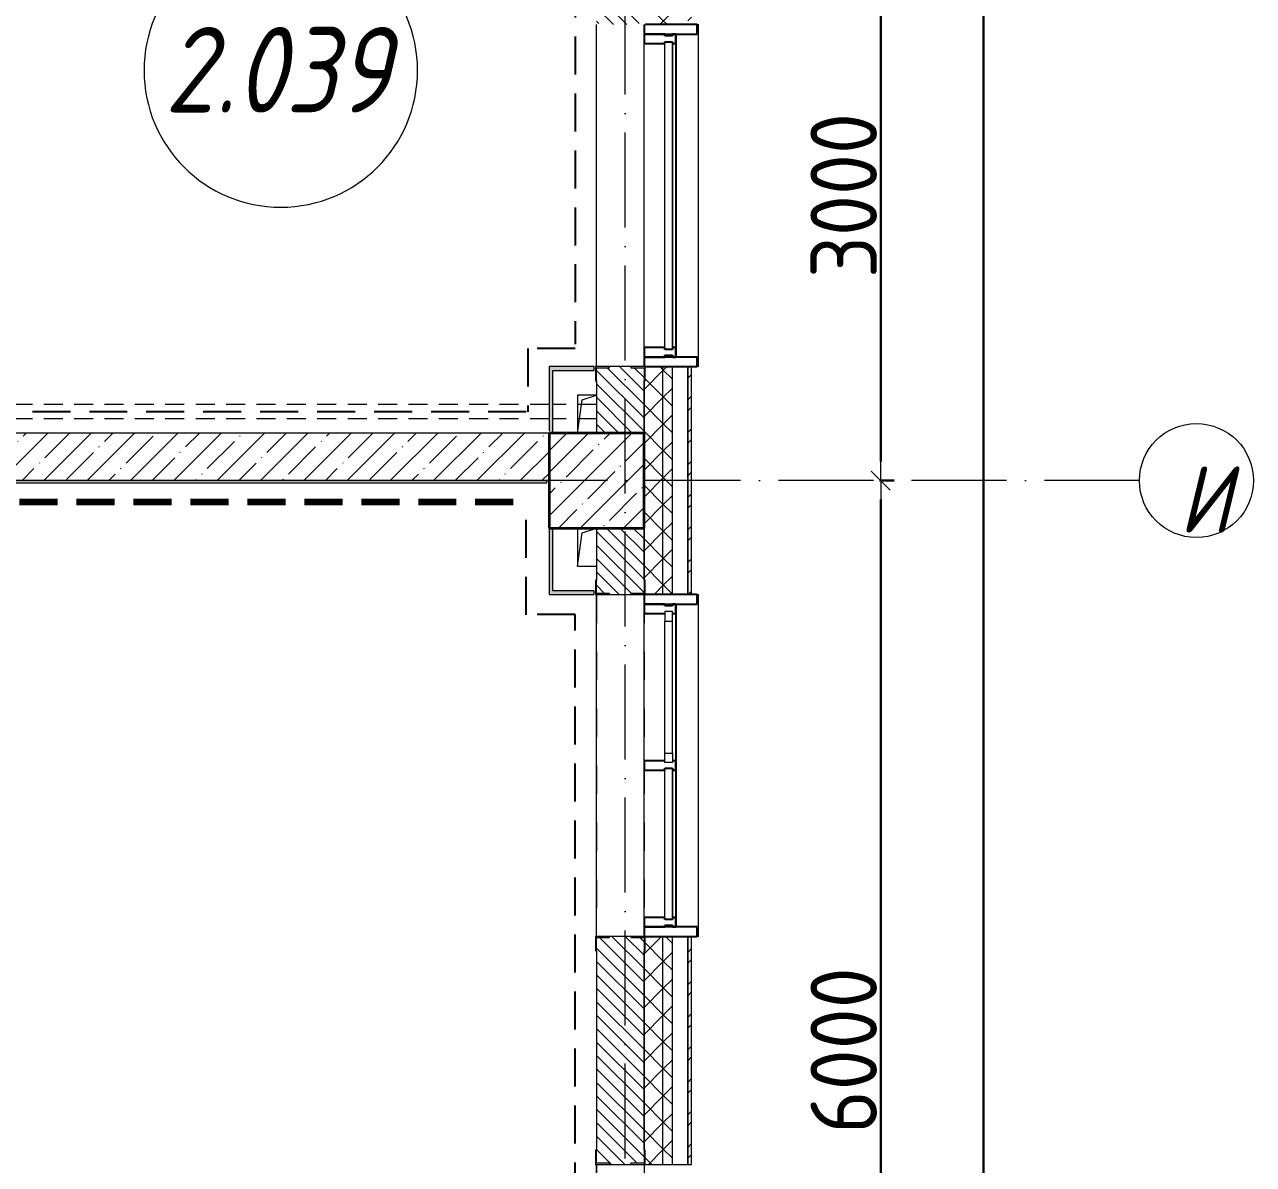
# Model space of a CAD drawing. Header units: millimetres. Extents: x -213536 to 1564669, y 70501 to 942238.
# Drawn here: x -110278 to -103809, y 122533 to 128533 of the extents above; entities that cross this region are included whole.
import ezdxf

# ---------------------------------------------------------------- set-up
doc = ezdxf.new("R2010")
doc.units = ezdxf.units.MM
for name, pattern in [('01 Штриховая _2 мм_', [300, 200, -100]), ('200_ШТРИХ_ш1п0_6_', [160, 100, -60]), ('50_200_ШТРИХ_1Т_ш5_п1_п1_', [700, 500, -100, 0, -100]), ('Штрих короткий', [300, 150, -150]), ('Штриховая _2 мм - 1 мм_', [300, 200, -100])]:
    doc.linetypes.add(name, pattern=pattern)
for name, color, linetype, lineweight in [('0-1', 7, 'Continuous', 5), ('0-2', 7, 'Continuous', 9), ('Импосты витража', 7, 'Continuous', 9), ('Импосты витража-1', 7, 'Continuous', 25), ('Каркас_Импост', 7, 'Continuous', 13), ('Каркас_Импост-1', 7, 'Continuous', 9), ('Линии-1', 7, '200_ШТРИХ_ш1п0_6_', 9), ('Марки помещений', 7, 'Continuous', 9), ('Несущие колонны', 7, 'Continuous', 9), ('Несущие колонны-1', 7, 'Continuous', 35), ('Обобщенные модели', 7, 'Continuous', 9), ('Общие ребра', 7, 'Continuous', 9), ('Окна', 7, 'Continuous', 9), ('Оси', 7, 'Continuous', 9), ('Оси-1', 7, 'Continuous', 20), ('Оси-2', 7, '50_200_ШТРИХ_1Т_ш5_п1_п1_', 9), ('Остекление-1', 7, 'Continuous', 9), ('Перемычка-1', 7, 'Штрих короткий', 9), ('Размеры', 7, 'Continuous', 15), ('Стены', 7, 'Continuous', 9), ('Стены-1', 7, 'Continuous', 13), ('Штриховка разреза-1', 7, 'Continuous', 9)]:
    doc.layers.add(name, color=color, linetype=linetype, lineweight=lineweight)
for name, color, linetype, lineweight, true_color in [('СТ-1_1', 7, 'Штриховая _2 мм - 1 мм_', 90, 0x888888), ('СТ-1_13', 7, '01 Штриховая _2 мм_', 90, 0xd5d3c7), ('Штриховка разреза-3', 7, 'Continuous', 9, 0x0080ff)]:
    doc.layers.add(name, color=color, linetype=linetype, lineweight=lineweight, true_color=true_color)
doc.layers.get('0-2').off()
doc.styles.add('ISOCPEUR_I_1', font='isocpeui.ttf', dxfattribs={"width": 0.85, "height": 2.5})
doc.styles.add('ISOCPEUR_I_2', font='isocpeui.ttf', dxfattribs={"width": 0.85, "height": 2.3})
doc.styles.add('СПДС', font='isocpeur.ttf', dxfattribs={"width": 0.9})
doc.dimstyles.new('Размера А3', dxfattribs={"dimtxt": 200, "dimasz": 100, "dimexe": 70, "dimexo": 100, "dimgap": 20, "dimtad": 1, "dimdec": 0, "dimrnd": 10, "dimzin": 0, "dimdsep": 46, "dimtxsty": 'СПДС', "dimblk": 'ARROWHEAD_6', "dimcen": 1, "dimclrd": 256, "dimclre": 256, "dimclrt": 256, "dimazin": 0, "dimtfac": 1, "dimtdec": 0, "dimtmove": 2, "dimatfit": 3, "dimfxl": 1, "dimtolj": 1, "dimtzin": 0, "dimarcsym": 0})
pattern_1 = [(135, (0, 0), (-35.35534, -35.35534), [])]
pattern_2 = [(45, (0, 0), (-70.71068, 70.71068), []), (135, (0, 0), (-70.71068, -70.71068), [])]

# ---------------------------------------------------------------- blocks, each defined once
blk = doc.blocks.new('BSC_Колонна _Прямоугольная - 500х500-V23-АИ2_02_План отделки стен 2-го этажа _Часть 2_')
at = {"layer": 'Несущие колонны'}
h = blk.add_hatch(dxfattribs=at)
h.set_pattern_fill('FP_31', color=256, style=0, pattern_type=2)
h.set_pattern_definition([(45, (-103350, -18150), (-114.04925, 114.04925), []), (45, (-103235.95, -18150), (-114.04925, 114.04925), [201.613, -40.323, 3.353, -36.97])])
h.paths.add_polyline_path([(-250, -250), (250, -250), (250, 250), (-250, 250), (-250, -100.4)], flags=0)
at = {"layer": 'Несущие колонны-1'}
for p, q in [((250, 250), (-250, 250)), ((-250, 250), (-250, -250)), ((250, -250), (250, 250)), ((-250, -250), (250, -250))]:
    blk.add_line(p, q, dxfattribs=at)
blk = doc.blocks.new('Проем_Дверь_Прямоугольный - 1800х2700h_оконные проемы-25805030-АИ2_02_План отделки стен 2-го этажа _Часть 2_')
at = {"layer": 'Перемычка-1'}
for p, q in [((900, 125), (-900, 125)), ((900, -125), (-900, -125))]:
    blk.add_line(p, q, dxfattribs=at)
blk = doc.blocks.new('PNS_Панель прямоугольная2 - Нр_Стекло - 40мм-26243474-АИ2_02_План отделки стен 2-го этажа _Часть 2_')
at = {"layer": 'Каркас_Импост'}
for p, q in [((-397.5, 0), (-397.5, 40)), ((-397.5, 40), (-347.5, 40)), ((-347.5, 40), (-347.5, 0)), ((397.5, 40), (347.5, 40)), ((347.5, 40), (347.5, 0)), ((397.5, 0), (397.5, 40)), ((-347.5, 0), (-397.5, 0)), ((347.5, 0), (397.5, 0))]:
    blk.add_line(p, q, dxfattribs=at)
at = {"layer": 'Каркас_Импост-1'}
for p, q in [((-347.5, 40), (347.5, 40)), ((-347.5, 0), (347.5, 0))]:
    blk.add_line(p, q, dxfattribs=at)
blk = doc.blocks.new('Прямоугольный импост - Импост структурный с накладкой - 150мм-25647633-АИ2_02_План отделки стен 2-го этажа _Часть 2_')
at = {"layer": 'Импосты витража-1'}
for p, q in [((-25, 0), (-25, 17)), ((-25, 17), (25, 17)), ((-15, 0), (-25, 0)), ((-15, -40), (-15, 0)), ((25, 17), (25, 0)), ((-25, -150), (-25, -40)), ((-25, -40), (-15, -40)), ((25, -40), (25, -150)), ((25, -150), (-25, -150))]:
    blk.add_line(p, q, dxfattribs=at)
blk = doc.blocks.new('Прямоугольный импост - Импост структурный с накладкой - 150мм-25647642-АИ2_02_План отделки стен 2-го этажа _Часть 2_')
at = {"layer": 'Импосты витража'}
for p, q in [((42475, -100), (43250, -100)), ((42475, -267), (43250, -267))]:
    blk.add_line(p, q, dxfattribs=at)
blk = doc.blocks.new('Прямоугольный импост - Импост структурный с накладкой - 150мм-V150-АИ2_02_План отделки стен 2-го этажа _Часть 2_')
at = {"layer": 'Импосты витража-1'}
for p, q in [((-25, 0), (-25, 17)), ((-25, 17), (25, 17)), ((25, 0), (15, 0)), ((15, 0), (15, -40)), ((25, 17), (25, 0)), ((-25, -150), (-25, -40)), ((15, -40), (25, -40)), ((25, -40), (25, -150)), ((25, -150), (-25, -150))]:
    blk.add_line(p, q, dxfattribs=at)
blk = doc.blocks.new('PNS_Панель прямоугольная1 - Нр_Стекло - 40мм-25259299-АИ2_02_План отделки стен 2-го этажа _Часть 2_')
at = {"layer": 'Остекление-1'}
for p, q in [((-387.5, 40), (387.5, 40)), ((-397.5, 0), (397.5, 0)), ((387.5, 0), (-387.5, 0))]:
    blk.add_line(p, q, dxfattribs=at)
blk = doc.blocks.new('Прямоугольный импост - Импост структурный с накладкой - 150мм-25647644-АИ2_02_План отделки стен 2-го этажа _Часть 2_')
at = {"layer": 'Импосты витража-1'}
for p, q in [((-25, 0), (-25, 17)), ((-25, 17), (25, 17)), ((-15, 0), (-25, 0)), ((-15, -40), (-15, 0)), ((25, 0), (15, 0)), ((15, 0), (15, -40)), ((25, 17), (25, 0)), ((-25, -150), (-25, -40)), ((-25, -40), (-15, -40)), ((15, -40), (25, -40)), ((25, -40), (25, -150)), ((25, -150), (-25, -150))]:
    blk.add_line(p, q, dxfattribs=at)
blk = doc.blocks.new('PNS_Панель прямоугольная1 - Нр_Стекло - 40мм-25293744-АИ2_02_План отделки стен 2-го этажа _Часть 2_')
at = {"layer": 'Остекление-1'}
for p, q in [((-800, 40), (800, 40)), ((-810, 0), (810, 0)), ((800, 0), (-800, 0))]:
    blk.add_line(p, q, dxfattribs=at)
blk = doc.blocks.new('Прямоугольный импост - Импост структурный с накладкой - 150мм-25651488-АИ2_02_План отделки стен 2-го этажа _Часть 2_')
at = {"layer": 'Импосты витража'}
for p, q in [((44650, -100), (46250, -100)), ((44650, -267), (46250, -267))]:
    blk.add_line(p, q, dxfattribs=at)
blk = doc.blocks.new('Прямоугольный импост - Импост структурный с накладкой - 150мм-25651501-АИ2_02_План отделки стен 2-го этажа _Часть 2_')
at = {"layer": 'Импосты витража-1'}
for p, q in [((-25, 0), (-25, 17)), ((-25, 17), (25, 17)), ((-15, 0), (-25, 0)), ((-15, -40), (-15, 0)), ((25, 0), (15, 0)), ((15, 0), (15, -40)), ((25, 17), (25, 0)), ((-25, -150), (-25, -40)), ((-25, -40), (-15, -40)), ((15, -40), (25, -40)), ((25, -40), (25, -150)), ((25, -150), (-25, -150))]:
    blk.add_line(p, q, dxfattribs=at)
blk = doc.blocks.new('Прямоугольный импост - Откос НВФ_50х280 мм-25995271-АИ2_02_План отделки стен 2-го этажа _Часть 2_')
at = {"layer": 'Импосты витража-1'}
for p, q in [((-50, 130), (0, 130)), ((-50, -150), (-50, 130)), ((0, 130), (0, -144)), ((0, -150), (-50, -150))]:
    blk.add_line(p, q, dxfattribs=at)
blk = doc.blocks.new('Прямоугольный импост - Откос НВФ_50х280 мм-25995273-АИ2_02_План отделки стен 2-го этажа _Часть 2_')
at = {"layer": 'Импосты витража-1'}
for p, q in [((0, 130), (-50, 130)), ((-50, 130), (-50, -150)), ((0, -144), (0, 130)), ((-50, -150), (0, -150))]:
    blk.add_line(p, q, dxfattribs=at)
blk = doc.blocks.new('Прямоугольный импост - Откос НВФ_50х280 мм-25993834-АИ2_02_План отделки стен 2-го этажа _Часть 2_')
at = {"layer": 'Импосты витража-1'}
for p, q in [((-50, 130), (0, 130)), ((-50, -150), (-50, 130)), ((0, 130), (0, -144)), ((0, -150), (-50, -150))]:
    blk.add_line(p, q, dxfattribs=at)
blk = doc.blocks.new('Прямоугольный импост - Откос НВФ_50х280 мм-25993838-АИ2_02_План отделки стен 2-го этажа _Часть 2_')
at = {"layer": 'Импосты витража-1'}
for p, q in [((0, 130), (-50, 130)), ((-50, 130), (-50, -150)), ((0, -144), (0, 130)), ((-50, -150), (0, -150))]:
    blk.add_line(p, q, dxfattribs=at)
blk = doc.blocks.new('Фахверк_СКБ_Уголок - 250_2700-27497298-АИ2_02_План отделки стен 2-го этажа _Часть 2_')
at = {"layer": 'Обобщенные модели'}
for p, q in [((200, 181), (125, 181)), ((125, 181), (125, 106)), ((131, 106), (131, 175)), ((131, 175), (200, 175)), ((200, 175), (200, 181)), ((125, 106), (131, 106)), ((131, -6), (125, -6)), ((125, -6), (125, -81)), ((131, -75), (131, -6)), ((125, -81), (200, -81)), ((200, -75), (131, -75)), ((200, -81), (200, -75))]:
    blk.add_line(p, q, dxfattribs=at)
blk = doc.blocks.new('AR_Отверстие прямоугольное _в плите_ - AR_Отверстие прямоугольное _в плите_-V207-АИ2_02_План отделки стен 2-го этажа _Часть 2_')
at = {"layer": 'Обобщенные модели'}
for p, q in [((-50, 100), (-50, -100)), ((-50, -100), (-25, 75)), ((-25, 75), (50, 100)), ((-50, -100), (50, -100))]:
    blk.add_line(p, q, dxfattribs=at)
blk = doc.blocks.new('AR_Отверстие прямоугольное _в плите_ - AR_Отверстие прямоугольное _в плите_-V210-АИ2_02_План отделки стен 2-го этажа _Часть 2_')
at = {"layer": 'Обобщенные модели'}
for p, q in [((50, 100), (-50, 100)), ((-50, 100), (-50, -100)), ((-50, -100), (-25, 75)), ((-25, 75), (50, 100))]:
    blk.add_line(p, q, dxfattribs=at)
blk = doc.blocks.new('Отлив_СКБ - Отлив витража_120_НВФ-31885687-АИ2_02_План отделки стен 2-го этажа _Часть 2_')
at = {"layer": 'Окна'}
for p, q in [((1750, -2), (50, -2)), ((0, -120), (0, -113)), ((0, -120), (1800, -120)), ((1800, -113), (1800, -120))]:
    blk.add_line(p, q, dxfattribs=at)
blk = doc.blocks.new('0125-Р-ОО-Ш2-АР-о_23_10_2024_rvt-1-АИ2_02_План отделки стен 2-го этажа _Часть 2_')
at = {"layer": 'Штриховка разреза-1'}
h = blk.add_hatch(dxfattribs=at)
h.set_pattern_fill('FP_81', color=256, style=0, pattern_type=2)
h.set_pattern_definition(pattern_2)
h.paths.add_polyline_path([(103700, -200), (103700, 750), (103606, 750), (103606, 675), (103600, 675), (103600, -200)], flags=0)
h.paths.add_polyline_path([(103700, 2550), (103700, 3750), (103606, 3750), (103606, 3675), (103600, 3675), (103600, 2625), (103606, 2625), (103606, 2550)], flags=0)
h.paths.add_polyline_path([(103700, 5550), (103700, 6750), (103606, 6750), (103606, 6675), (103600, 6675), (103600, 5625), (103606, 5625), (103606, 5550)], flags=0)
h.paths.add_polyline_path([(103606, 8550), (103700, 8550), (103700, 9750), (103606, 9750), (103606, 9675), (103600, 9675), (103600.1, 8625), (103606, 8625), (103606, 8556)], flags=0)
h.paths.add_polyline_path([(103606, 11550), (103700, 11550), (103700, 12750), (103606, 12750), (103606, 12675), (103600, 12675), (103600, 11625), (103606, 11625), (103606, 11556)], flags=0)
h.paths.add_polyline_path([(103700, 14550), (103700, 15750), (103606, 15750), (103606, 15675), (103600, 15675), (103600, 14625), (103606, 14625), (103606, 14550)], flags=0)
h.paths.add_polyline_path([(103700, 17550), (103700, 18750), (103606, 18750), (103606, 18675), (103600, 18675), (103600.1, 17625), (103606, 17625), (103606, 17550)], flags=0)
h.paths.add_polyline_path([(103700, 20550), (103700, 21750), (103606, 21750), (103606, 21675), (103600, 21675), (103600, 20625), (103606, 20625), (103606, 20550)], flags=0)
h.paths.add_polyline_path([(103700, 26550), (103700, 27750), (103606, 27750), (103606, 27675), (103600, 27675), (103600, 26625), (103606, 26625), (103606, 26550)], flags=0)
h.paths.add_polyline_path([(103700, 29550), (103700, 30750), (103606, 30750), (103606, 30675), (103600, 30675), (103600.1, 29625), (103606, 29625), (103606, 29550)], flags=0)
h.paths.add_polyline_path([(103700, 32550), (103700, 33750), (103606, 33750), (103606, 33675), (103600, 33675), (103600.1, 32625), (103606, 32625), (103606, 32550)], flags=0)
h.paths.add_polyline_path([(103700, 35550), (103700, 36750), (103606, 36750), (103606, 36675), (103600, 36675), (103600, 35625), (103606, 35625), (103606, 35550)], flags=0)
h.paths.add_polyline_path([(103606, 38550), (103700, 38550), (103700, 39750), (103606, 39750), (103606, 39675), (103600, 39675), (103600, 38625), (103606, 38625), (103606, 38556)], flags=0)
h.paths.add_polyline_path([(103700, 41550), (103700, 42750), (103606, 42750), (103606, 42675), (103600, 42675), (103600, 41625), (103606, 41625), (103606, 41550)], flags=0)
h.paths.add_polyline_path([(103700, 47550), (103700, 48615), (103600, 48615), (103600, 47625), (103606, 47625), (103606, 47550)], flags=0)
h = blk.add_hatch(dxfattribs=at)
h.set_pattern_fill('FP_81', color=256, style=0, pattern_type=2)
h.set_pattern_definition(pattern_2)
h.paths.add_polyline_path([(103700, -250), (103750, -250), (103750, 750), (103700, 750), (103700, -200)], flags=0)
h.paths.add_polyline_path([(103700, 2550), (103750, 2550), (103750, 3750), (103700, 3750), (103700, 3265)], flags=0)
h.paths.add_polyline_path([(103700, 5550), (103750, 5550), (103750, 6750), (103700, 6750), (103700, 6037.1)], flags=0)
h.paths.add_polyline_path([(103700, 8550), (103750, 8550), (103750, 9750), (103700, 9750), (103700, 8809.2)], flags=0)
h.paths.add_polyline_path([(103700, 11550), (103750, 11550), (103750, 12750), (103700, 12750), (103700, 11581.4)], flags=0)
h.paths.add_polyline_path([(103750, 14550), (103750, 15750), (103700, 15750), (103700, 14550)], flags=0)
h.paths.add_polyline_path([(103750, 17550), (103750, 18750), (103700, 18750), (103700, 17550)], flags=0)
h.paths.add_polyline_path([(103700, 20550), (103750, 20550), (103750, 21750), (103700, 21750), (103700, 20821.8)], flags=0)
h.paths.add_polyline_path([(103750, 26550), (103750, 27750), (103700, 27750), (103700, 26550)], flags=0)
h.paths.add_polyline_path([(103700, 29550), (103750, 29550), (103750, 30750), (103700, 30750), (103700, 30062.2)], flags=0)
h.paths.add_polyline_path([(103700, 32550), (103750, 32550), (103750, 33750), (103700, 33750), (103700, 32834.3)], flags=0)
h.paths.add_polyline_path([(103700, 35550), (103750, 35550), (103750, 36750), (103700, 36750), (103700, 35606.4)], flags=0)
h.paths.add_polyline_path([(103700, 38550), (103750, 38550), (103750, 39750), (103700, 39750), (103700, 39302.5)], flags=0)
h.paths.add_polyline_path([(103700, 41550), (103750, 41550), (103750, 42750), (103700, 42750), (103700, 42074.7)], flags=0)
h.paths.add_polyline_path([(103750, 47550), (103750, 48615), (103700, 48615), (103700, 47550)], flags=0)
h = blk.add_hatch(dxfattribs=at)
h.set_pattern_fill('FP_80', color=256, style=0, pattern_type=2)
h.set_pattern_definition([(45, (0, 0), (-85.53659, 85.53659), []), (45, (57.02, 0), (-85.53659, 85.53659), [])])
h.paths.add_polyline_path([(103830, -350), (103850, -350), (103850, 750), (103830, 750), (103830, -330)], flags=0)
h.paths.add_polyline_path([(103850, 2550), (103850, 3750), (103830, 3750), (103830, 2550)], flags=0)
h.paths.add_polyline_path([(103830, 5550), (103850, 5550), (103850, 6750), (103830, 6750), (103830, 6037.1)], flags=0)
h.paths.add_polyline_path([(103850, 8550), (103850, 9750), (103830, 9750), (103830, 8550)], flags=0)
h.paths.add_polyline_path([(103850, 11550), (103850, 12750), (103830, 12750), (103830, 11550)], flags=0)
h.paths.add_polyline_path([(103850, 14550), (103850, 15750), (103830, 15750), (103830, 14550)], flags=0)
h.paths.add_polyline_path([(103830, 17550), (103850, 17550), (103850, 18750), (103830, 18750), (103830, 18049.6)], flags=0)
h.paths.add_polyline_path([(103850, 20550), (103850, 21750), (103830, 21750), (103830, 20550)], flags=0)
h.paths.add_polyline_path([(103850, 26550), (103850, 27750), (103830, 27750), (103830, 26550)], flags=0)
h.paths.add_polyline_path([(103850, 29550), (103850, 30750), (103830, 30750), (103830, 29550)], flags=0)
h.paths.add_polyline_path([(103850, 32550), (103850, 33750), (103830, 33750), (103830, 32550)], flags=0)
h.paths.add_polyline_path([(103850, 35550), (103850, 36750), (103830, 36750), (103830, 35550)], flags=0)
h.paths.add_polyline_path([(103850, 38550), (103850, 39750), (103830, 39750), (103830, 38550)], flags=0)
h.paths.add_polyline_path([(103850, 41550), (103850, 42750), (103830, 42750), (103830, 41550)], flags=0)
h.paths.add_polyline_path([(103830, 47550), (103850, 47550), (103850, 48615), (103830, 48615), (103830, 47618.9)], flags=0)
h = blk.add_hatch(dxfattribs=at)
h.set_pattern_fill('FP_2', color=256, style=0, pattern_type=2)
h.set_pattern_definition(pattern_1)
h.paths.add_polyline_path([(103600, 18400), (103600, 18744), (103531, 18744), (103531, 18750), (103419, 18750), (103419, 18744), (103350, 18744), (103350, 18400), (103531, 18400)], flags=0)
h.paths.add_polyline_path([(103531, 20550), (103531, 20556), (103600, 20556), (103600, 20900), (103350, 20900), (103350, 20556), (103419, 20556), (103419, 20550)], flags=0)
h = blk.add_hatch(dxfattribs=at)
h.set_pattern_fill('FP_1', color=256, style=0, pattern_type=2)
h.set_pattern_definition([(45, (0, 0), (-114.04925, 114.04925), []), (45, (114.05, 0), (-114.04925, 114.04925), [201.612, -40.322, 3.353, -36.97])])
h.paths.add_polyline_path([(103100, 18150), (103100, 18400), (96100, 18400), (96100, 18150), (102202.1, 18150)], flags=0)
h = blk.add_hatch(dxfattribs=at)
h.set_pattern_fill('FP_2', color=256, style=0, pattern_type=2)
h.set_pattern_definition(pattern_1)
h.paths.add_polyline_path([(103350, 12400), (103600, 12400), (103600, 12744), (103531, 12744), (103531, 12750), (103419, 12750), (103419, 12744), (103350, 12744), (103350, 12505.4)], flags=0)
h.paths.add_polyline_path([(103531, 14550), (103531, 14556), (103600, 14556), (103600, 15744), (103531, 15744), (103531, 15750), (103419, 15750), (103419, 15744), (103350, 15744), (103350, 14556), (103419, 14556), (103419, 14550)], flags=0)
h.paths.add_polyline_path([(103419, 17550), (103531, 17550), (103531, 17556), (103600, 17556), (103600, 17900), (103350, 17900), (103350, 17556), (103419, 17556)], flags=0)
at = {"layer": 'Линии-1'}
for p, q in [((103100, 18550), (95812, 18550)), ((103350, 18550), (103120, 18550)), ((103100, 18475), (95812, 18475)), ((103350, 18475), (103120, 18475))]:
    blk.add_line(p, q, dxfattribs=at)
at = {"layer": 'Общие ребра'}
for p, q in [((103700, 17550), (103700, 18750)), ((103750, 17550), (103750, 18750)), ((103600, 18400), (103600, 18675)), ((103600, 18675), (103600, 18400)), ((103600, 17625), (103600, 17900)), ((103600, 17900), (103600, 17625)), ((103700, 14550), (103700, 15750)), ((103750, 14550), (103750, 15750)), ((103600, 14625), (103600, 15675)), ((103600, 15675), (103600, 14625))]:
    blk.add_line(p, q, dxfattribs=at)
at = {"layer": 'Стены'}
for p, q in [((103350, 18750), (103350, 20550)), ((103350, 15750), (103350, 17550)), ((103350, 12750), (103350, 14550))]:
    blk.add_line(p, q, dxfattribs=at)
at = {"layer": 'Стены-1'}
for p, q in [((103531, 18750), (103419, 18750)), ((103830, 18750), (103606, 18750)), ((103850, 18750), (103830, 18750)), ((103830, 18750), (103830, 17550)), ((103830, 17550), (103830, 18750)), ((103850, 17550), (103850, 18750)), ((103350, 18675), (103350, 18400)), ((103100, 18400), (96100, 18400)), ((96100, 18150), (103100, 18150)), ((103350, 17900), (103350, 17625)), ((103419, 17550), (103531, 17550)), ((103606, 17550), (103830, 17550)), ((103830, 17550), (103850, 17550)), ((103531, 15750), (103419, 15750)), ((103830, 15750), (103606, 15750)), ((103850, 15750), (103830, 15750)), ((103830, 15750), (103830, 14550)), ((103830, 14550), (103830, 15750)), ((103850, 14550), (103850, 15750)), ((103350, 15675), (103350, 14625)), ((103419, 14550), (103531, 14550)), ((103606, 14550), (103830, 14550)), ((103830, 14550), (103850, 14550))]:
    blk.add_line(p, q, dxfattribs=at)
at = {"layer": '0-2'}
for name, p, rotation in [('Проем_Дверь_Прямоугольный - 1800х2700h_оконные проемы-25805030-АИ2_02_План отделки стен 2-го этажа _Часть 2_', (103475, 19650), 269.9999999999999), ('Отлив_СКБ - Отлив витража_120_НВФ-31885687-АИ2_02_План отделки стен 2-го этажа _Часть 2_', (103767, 18750), 90), ('Прямоугольный импост - Импост структурный с накладкой - 150мм-25651488-АИ2_02_План отделки стен 2-го этажа _Часть 2_', (103500, -25800), 89.99999999999972), ('PNS_Панель прямоугольная1 - Нр_Стекло - 40мм-25293744-АИ2_02_План отделки стен 2-го этажа _Часть 2_', (103750, 19650), 89.99999999999899), ('Прямоугольный импост - Откос НВФ_50х280 мм-25995273-АИ2_02_План отделки стен 2-го этажа _Часть 2_', (103750, 18750), 269.999999999999), ('Фахверк_СКБ_Уголок - 250_2700-27497298-АИ2_02_План отделки стен 2-го этажа _Часть 2_', (103425, 18875), 269.9999999999999), ('Фахверк_СКБ_Уголок - 250_2700-27497298-АИ2_02_План отделки стен 2-го этажа _Часть 2_', (103525, 17425), 89.99999999999967), ('Проем_Дверь_Прямоугольный - 1800х2700h_оконные проемы-25805030-АИ2_02_План отделки стен 2-го этажа _Часть 2_', (103475, 16650), 89.9999999999999), ('Отлив_СКБ - Отлив витража_120_НВФ-31885687-АИ2_02_План отделки стен 2-го этажа _Часть 2_', (103767, 15750), 90), ('Прямоугольный импост - Импост структурный с накладкой - 150мм-25647642-АИ2_02_План отделки стен 2-го этажа _Часть 2_', (103500, -25800), 89.99999999999999), ('PNS_Панель прямоугольная2 - Нр_Стекло - 40мм-26243474-АИ2_02_План отделки стен 2-го этажа _Часть 2_', (103750, 17062.5), 89.9999999999975), ('PNS_Панель прямоугольная1 - Нр_Стекло - 40мм-25259299-АИ2_02_План отделки стен 2-го этажа _Часть 2_', (103750, 16237.5), 89.9999999999975), ('Прямоугольный импост - Импост структурный с накладкой - 150мм-25647642-АИ2_02_План отделки стен 2-го этажа _Часть 2_', (103500, -26625), 89.99999999999878), ('Прямоугольный импост - Откос НВФ_50х280 мм-25993838-АИ2_02_План отделки стен 2-го этажа _Часть 2_', (103750, 15750), 269.9999999999975), ('Фахверк_СКБ_Уголок - 250_2700-27497298-АИ2_02_План отделки стен 2-го этажа _Часть 2_', (103425, 15875), 269.9999999999996), ('Фахверк_СКБ_Уголок - 250_2700-27497298-АИ2_02_План отделки стен 2-го этажа _Часть 2_', (103525, 14425), 89.99999999999967), ('Проем_Дверь_Прямоугольный - 1800х2700h_оконные проемы-25805030-АИ2_02_План отделки стен 2-го этажа _Часть 2_', (103475, 13650), 89.9999999999999)]:
    blk.add_blockref(name, p, dxfattribs=dict(at, rotation=rotation))
at = {"layer": '0-2', "extrusion": (0, 0, -1)}
for name, p, rotation in [('Прямоугольный импост - Откос НВФ_50х280 мм-25995271-АИ2_02_План отделки стен 2-го этажа _Часть 2_', (-103750, 20550), 90.00000000000101), ('Прямоугольный импост - Импост структурный с накладкой - 150мм-25651501-АИ2_02_План отделки стен 2-го этажа _Часть 2_', (-103750, 20475), 90.00000000000101), ('Прямоугольный импост - Импост структурный с накладкой - 150мм-25651501-АИ2_02_План отделки стен 2-го этажа _Часть 2_', (-103750, 18825), 90.00000000000101), ('Прямоугольный импост - Откос НВФ_50х280 мм-25993834-АИ2_02_План отделки стен 2-го этажа _Часть 2_', (-103750, 17550), 90.0000000000025), ('Прямоугольный импост - Импост структурный с накладкой - 150мм-V150-АИ2_02_План отделки стен 2-го этажа _Часть 2_', (-103750, 17475), 90.0000000000025), ('Прямоугольный импост - Импост структурный с накладкой - 150мм-25647633-АИ2_02_План отделки стен 2-го этажа _Часть 2_', (-103750, 16650), 90.0000000000025), ('Прямоугольный импост - Импост структурный с накладкой - 150мм-25647644-АИ2_02_План отделки стен 2-го этажа _Часть 2_', (-103750, 15825), 90.0000000000025)]:
    blk.add_blockref(name, p, dxfattribs=dict(at, rotation=rotation))
at = {"layer": '0-2'}
for name, p in [('AR_Отверстие прямоугольное _в плите_ - AR_Отверстие прямоугольное _в плите_-V210-АИ2_02_План отделки стен 2-го этажа _Часть 2_', (103300, 18500)), ('BSC_Колонна _Прямоугольная - 500х500-V23-АИ2_02_План отделки стен 2-го этажа _Часть 2_', (103350, 18150)), ('AR_Отверстие прямоугольное _в плите_ - AR_Отверстие прямоугольное _в плите_-V207-АИ2_02_План отделки стен 2-го этажа _Часть 2_', (103300, 17800))]:
    blk.add_blockref(name, p, dxfattribs=at)
blk = doc.blocks.new('AI_Марка_Помещение_х1__Общий_E___ISO-2_1K_ - Номер-16210215-АИ2_02_План отделки стен 2-го этажа _Часть 2_')
at = {"layer": 'Марки помещений'}
for start, end in [(360, 180), (180, 360)]:
    blk.add_arc((0.039, 0.312), 2.4, start, end, dxfattribs=at)
blk = doc.blocks.new('Ось сетки - Круг_Ø6_00__ISO-2_5_0_9K_-16731441-АИ2_02_План отделки стен 2-го этажа _Часть 2_')
at = {"layer": 'Оси-1'}
blk.add_circle((0, 0), 3, dxfattribs=at)
blk = doc.blocks.new('ARROWHEAD_6')
at = {"color": 0, "linetype": 'Continuous'}
for p, q in [((0, 0), (-1, 0)), ((-0.5, -0.5), (0.5, 0.5))]:
    blk.add_line(p, q, dxfattribs=at)
blk = doc.blocks.new('*D3342')
at = {"layer": 'Defpoints', "color": 0, "transparency": 16777216}
for p in [(310985.9, 230965.2), (311092, 230965.2), (310985.9, 224965.2)]:
    blk.add_point(p, dxfattribs=at)
at = {"layer": 'Размеры', "lineweight": -2, "transparency": 16777216}
for p, q in [((311085.9, 230965.2), (311162, 230965.2)), ((311092, 225065.2), (311092, 230865.2)), ((311085.9, 224965.2), (311162, 224965.2))]:
    blk.add_line(p, q, dxfattribs=at)
at = {"layer": 'Размеры', "lineweight": -2, "transparency": 16777216, "xscale": 100, "yscale": 100, "zscale": 100}
for p, rotation in [((311092, 230965.2), 90), ((311092, 224965.2), 270)]:
    blk.add_blockref('ARROWHEAD_6', p, dxfattribs=dict(at, rotation=rotation))
at = {"layer": 'Размеры', "lineweight": 25, "transparency": 16777216, "insert": (310897, 227965.2), "char_height": 350, "width": 2.488, "attachment_point": 5, "rotation": 90, "style": 'СПДС'}
blk.add_mtext('\\A1;6000', dxfattribs=at)
blk = doc.blocks.new('*D3343')
at = {"layer": 'Defpoints', "color": 0, "transparency": 16777216}
for p in [(310985.9, 233965.2), (311092, 233965.2), (310985.9, 230965.2)]:
    blk.add_point(p, dxfattribs=at)
at = {"layer": 'Размеры', "lineweight": -2, "transparency": 16777216}
for p, q in [((311085.9, 233965.2), (311162, 233965.2)), ((311092, 231065.2), (311092, 233865.2)), ((311085.9, 230965.2), (311162, 230965.2))]:
    blk.add_line(p, q, dxfattribs=at)
at = {"layer": 'Размеры', "lineweight": -2, "transparency": 16777216, "xscale": 100, "yscale": 100, "zscale": 100}
for p, rotation in [((311092, 233965.2), 90), ((311092, 230965.2), 270)]:
    blk.add_blockref('ARROWHEAD_6', p, dxfattribs=dict(at, rotation=rotation))
at = {"layer": 'Размеры', "lineweight": 25, "transparency": 16777216, "insert": (310897, 232465.2), "char_height": 350, "width": 2.488, "attachment_point": 5, "rotation": 90, "style": 'СПДС'}
blk.add_mtext('\\A1;3000', dxfattribs=at)
blk = doc.blocks.new('*D3353')
at = {"layer": 'Defpoints', "color": 0, "transparency": 16777216}
for p in [(311183.9, 261865.2), (311633, 261865.2), (311527, 212815.2)]:
    blk.add_point(p, dxfattribs=at)
at = {"layer": 'Размеры', "lineweight": -2, "transparency": 16777216}
for p, q in [((311283.9, 261865.2), (311703, 261865.2)), ((311633, 212915.2), (311633, 261765.2)), ((311627, 212815.2), (311703, 212815.2))]:
    blk.add_line(p, q, dxfattribs=at)
at = {"layer": 'Размеры', "lineweight": -2, "transparency": 16777216, "xscale": 100, "yscale": 100, "zscale": 100}
for p, rotation in [((311633, 261865.2), 90), ((311633, 212815.2), 270)]:
    blk.add_blockref('ARROWHEAD_6', p, dxfattribs=dict(at, rotation=rotation))
at = {"layer": 'Размеры', "lineweight": 25, "transparency": 16777216, "insert": (311438, 237340.2), "char_height": 350, "width": 3.186, "attachment_point": 5, "rotation": 90, "style": 'СПДС'}
blk.add_mtext('\\A1;49050', dxfattribs=at)
blk = doc.blocks.new('Оси1')
at = {"layer": 'Оси-2'}
for p, q in [((309745.6, 210594.5), (309745.6, 264395.4)), ((312453.9, 230965.2), (276650.9, 230965.2))]:
    blk.add_line(p, q, dxfattribs=at)
at = {"layer": 'Оси-1', "xscale": 99.99999999999993, "yscale": 99.99999999999993, "zscale": 99.99999999999993, "rotation": 89.99999999999982}
blk.add_blockref('Ось сетки - Круг_Ø6_00__ISO-2_5_0_9K_-16731441-АИ2_02_План отделки стен 2-го этажа _Часть 2_', (312753.9, 230965.2), dxfattribs=at)
at = {"layer": 'Оси', "insert": (312661.1, 231041.3), "char_height": 350, "width": 223.671, "attachment_point": 1, "style": 'ISOCPEUR_I_1'}
blk.add_mtext('\\fISOCPEUR|b0|i1|c204|p34|;\\W.9;И', dxfattribs=at)
at = {"layer": 'Размеры', "lineweight": 25}
for base, p1, p2, picture, middle in [((311633, 261865.2), (311527, 212815.2), (311183.9, 261865.2), '*D3353', (311438, 237340.2)), ((311092, 233965.2), (310985.9, 230965.2), (310985.9, 233965.2), '*D3343', (310897, 232465.2)), ((311092, 230965.2), (310985.9, 224965.2), (310985.9, 230965.2), '*D3342', (310897, 227965.2))]:
    dim = blk.add_linear_dim(base=base, p1=p1, p2=p2, angle=90, dimstyle='Размера А3', override={"dimtxt": 350}, dxfattribs=at)
    dim.commit()
    dim.dimension.update_dxf_attribs({"geometry": picture, "text_midpoint": middle})

msp = doc.modelspace()

# ---------------------------------------------------------------- hatches: boundary and pattern name
at = {"layer": 'Штриховка разреза-3'}
for points in [[(-107497, 126382.8), (-107497, 126732.8), (-107517, 126732.8), (-107517, 126382.8)], [(-107497, 126712.8), (-107279, 126712.8), (-107279, 126732.8), (-107497, 126732.8)], [(-107497, 125552.8), (-107497, 125882.8), (-107517, 125882.8), (-107517, 125552.8)], [(-107279, 125532.8), (-107279, 125552.8), (-107517, 125552.8), (-107517, 125532.8), (-107482.9, 125532.8)]]:
    msp.add_hatch(color=256, dxfattribs=at).paths.add_polyline_path(points, flags=0)

# ---------------------------------------------------------------- linework, layer by layer
at = {"layer": 'Общие ребра'}
for p, q in [((-107279, 126712.8), (-107279, 126732.8)), ((-107529, 126120.8), (-107529, 126132.8)), ((-107279, 125532.8), (-107279, 125552.8))]:
    msp.add_line(p, q, dxfattribs=at)
at = {"layer": 'СТ-1_1', "lineweight": 25}
for p, q in [((-107379, 128770.8), (-107379, 126850.8)), ((-107629, 126827.4), (-107629, 126494.8)), ((-107379, 126827.4), (-107629, 126827.4)), ((-107637, 126494.8), (-114705, 126494.8)), ((-107637, 125425.8), (-107637, 126020.8)), ((-107379, 125427.8), (-107629, 125427.8)), ((-107379, 120842.8), (-107379, 125427.8))]:
    msp.add_line(p, q, dxfattribs=at)
at = {"layer": 'СТ-1_13'}
msp.add_line((-114205, 126020.8), (-107637, 126020.8), dxfattribs=at)
at = {"layer": 'Стены-1'}
for p, q in [((-107517, 126732.8), (-107517, 126394.8)), ((-107279, 126732.8), (-107517, 126732.8)), ((-107497, 126382.8), (-107497, 126712.8)), ((-107497, 126712.8), (-107279, 126712.8)), ((-107529, 126132.8), (-114317, 126132.8)), ((-114305, 126120.8), (-107529, 126120.8)), ((-107517, 125882.8), (-107517, 125532.8)), ((-107497, 125552.8), (-107497, 125882.8)), ((-107517, 125532.8), (-107279, 125532.8)), ((-107279, 125552.8), (-107497, 125552.8))]:
    msp.add_line(p, q, dxfattribs=at)

# ---------------------------------------------------------------- block references
at = {"color": 2, "lineweight": 30}
msp.add_blockref('Оси1', (-416862.6, -104832.4), dxfattribs=at)
at = {"layer": '0-1'}
msp.add_blockref('0125-Р-ОО-Ш2-АР-о_23_10_2024_rvt-1-АИ2_02_План отделки стен 2-го этажа _Часть 2_', (-210617, 107982.8), dxfattribs=at)
at = {"layer": 'Марки помещений', "xscale": 300, "yscale": 300, "zscale": 99.99999999999993}
msp.add_blockref('AI_Марка_Помещение_х1__Общий_E___ISO-2_1K_ - Номер-16210215-АИ2_02_План отделки стен 2-го этажа _Часть 2_', (-108940.8, 128197.8), dxfattribs=at)

# ---------------------------------------------------------------- texts
at = {"layer": 'Марки помещений', "insert": (-109540.4, 128520), "char_height": 450, "width": 785.654, "attachment_point": 1, "style": 'ISOCPEUR_I_2'}
msp.add_mtext('2.039', dxfattribs=at)

doc.saveas('drawing.dxf')
